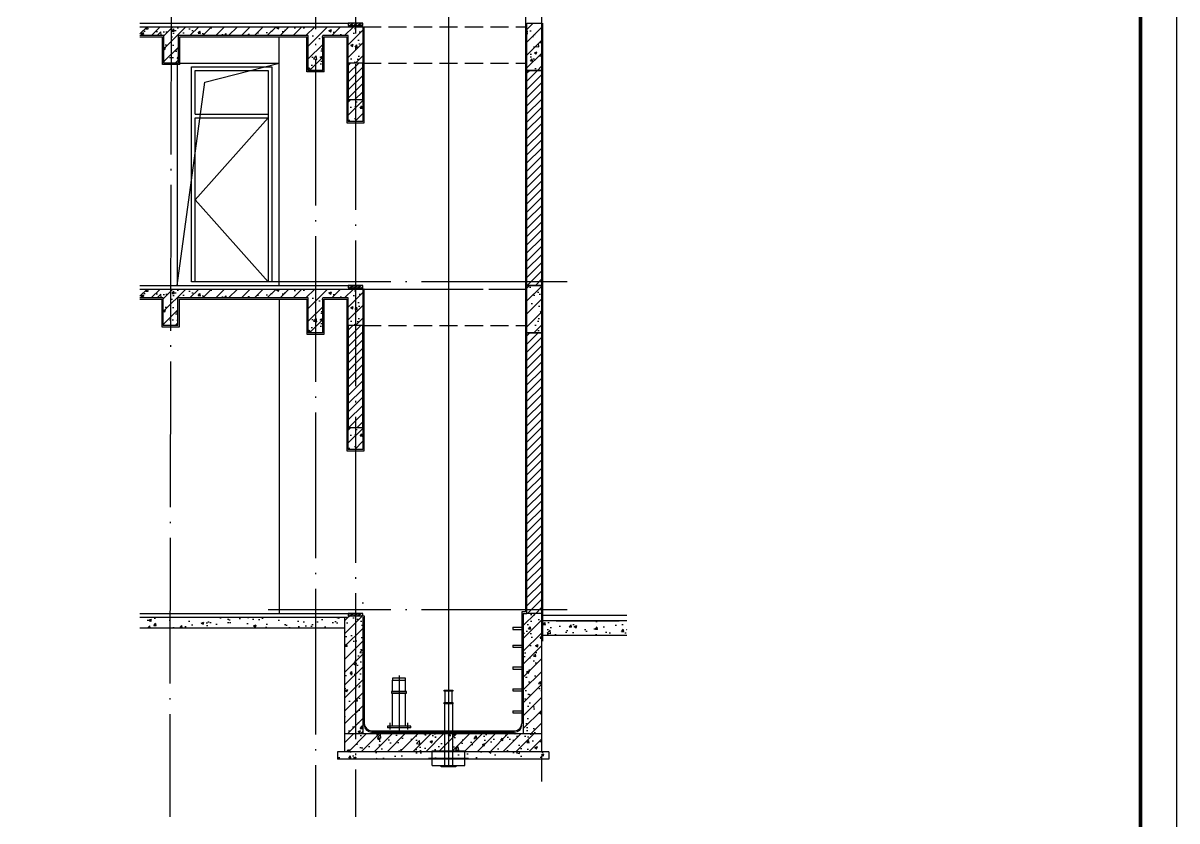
# Model space of a CAD drawing. Extents: x -1041549 to 749950, y -354245 to 17554.
# Drawn here: x -702920 to -687091, y -237384 to -226436 of the extents above; entities that cross this region are included whole.
import ezdxf

# ---------------------------------------------------------------- set-up
doc = ezdxf.new("R2010")
doc.units = 0
doc.header["$LTSCALE"] = 1000
doc.header["$MEASUREMENT"] = 0
doc.linetypes.add('DASH', pattern=[0.35, 0.25, -0.1])
doc.linetypes.add('DOTE', pattern=[2.42, 2, -0.2, 0.02, -0.2])
for name, color, linetype in [('DOTE', 1, 'Continuous'), ('E_WINDOW', 4, 'Continuous'), ('FIT', 1, 'Continuous'), ('PUB_TITLE', 4, 'Continuous'), ('WALL', 4, 'Continuous'), ('抹灰线', 251, 'Continuous'), ('立面细线', 6, 'Continuous')]:
    doc.layers.add(name, color=color, linetype=linetype)

# ---------------------------------------------------------------- blocks, each defined once
blk = doc.blocks.new('A$Cc1b5613e')
at = {"layer": 'FIT', "color": 1}
for p, q in [((1699, -10856), (1699, -28146)), ((1639, -27105), (1639, -27090)), ((1639, -27090), (1759, -27090)), ((1759, -27105), (1639, -27105)), ((1652, -27260), (1652, -27105)), ((1743, -27105), (1743, -27260)), ((1759, -27090), (1759, -27105)), ((1639, -27260), (1759, -27260)), ((1639, -27275), (1639, -27260)), ((1759, -27275), (1639, -27275)), ((1644, -27275), (1644, -28140)), ((1754, -27275), (1754, -28140)), ((1759, -27260), (1759, -27275)), ((1474, -28122), (1474, -27922)), ((1474, -27922), (1924, -27922)), ((1924, -28122), (1924, -27922)), ((1424, -28022), (1971, -28022)), ((1474, -28122), (1924, -28122)), ((1599, -28140), (1599, -28130)), ((1599, -28130), (1799, -28130)), ((1799, -28140), (1599, -28140)), ((1799, -28130), (1799, -28140))]:
    blk.add_line(p, q, dxfattribs=at)
blk = doc.blocks.new('A$C27204ae2')
at = {"layer": 'FIT', "color": 1}
for p, q in [((248, 720), (72, 720)), ((72, 720), (72, 694)), ((72, 694), (248, 694)), ((72, 537), (72, 694)), ((160, 759), (160, 0)), ((248, 694), (248, 720)), ((248, 537), (248, 694)), ((264, 537), (56, 537)), ((56, 537), (56, 513)), ((56, 513), (264, 513)), ((64, 537), (256, 537)), ((72, 64), (72, 513)), ((248, 64), (248, 513)), ((264, 513), (264, 537)), ((320, 64), (0, 64)), ((0, 64), (0, 40)), ((320, 40), (0, 40)), ((40, 18), (40, 109)), ((280, 18), (280, 109)), ((320, 40), (320, 64))]:
    blk.add_line(p, q, dxfattribs=at)

msp = doc.modelspace()

# ---------------------------------------------------------------- hatches: boundary and pattern name
h = msp.add_hatch()
h.set_pattern_fill('钢筋混凝土', color=8, scale=50)
h.set_pattern_definition([(45, (5212.62, -14500), (-88.388348, 88.388348), []), (50, (5212.62, -14500), (358.63009, -31.37607), [37.5, -412.5]), (355, (5212.62, -14500), (-69.37567, 376.09607), [30, -330]), (100.4514, (5242.5, -14502.6), (289.25469, 344.71977), [31.8701, -350.57106]), (46.1842, (5212.6, -14400), (533.62052, -82.7595), [56.25, -618.75]), (96.6356, (5257.1, -14406.9), (467.33135, 487.05894), [47.80514, -525.8565]), (351.1842, (5212.6, -14400), (467.33097, 487.0593), [45, -495]), (21, (5262.62, -14425), (298.45353, -201.30945), [37.5, -412.5]), (326, (5262.62, -14425), (121.65767, 362.57502), [30, -330]), (71.4514, (5287.5, -14441.78), (420.11131, 161.26525), [31.8701, -350.57106]), (37.5, (5212.62, -14500), (6.079928, 166.446927), [0, -326, 0, -335, 0, -331.25]), (7.5, (5212.62, -14500), (131.53477, 197.205856), [0, -191, 0, -318.5, 0, -126.25]), (327.5, (5101.12, -14500), (266.911218, -11.277436), [0, -125, 0, -390, 0, -517.5]), (317.5, (5051.12, -14500), (291.593085, 50.05249), [0, -162.5, 0, -259, 0, -367.5])])
h.paths.add_polyline_path([(-700789.5, -226605.8), (-699008.4, -226605.7), (-699008.4, -227085.7), (-698808.4, -227085.7), (-698808.4, -226605.7), (-698458.9, -226605.7), (-698458.9, -226985.7), (-698258.9, -226985.7), (-698258.9, -226485.7), (-701317.1, -226485.7), (-701317.1, -226605.7), (-700989.5, -226605.7), (-700989.5, -226985.7), (-700789.5, -226985.8)])
h = msp.add_hatch()
h.set_pattern_fill('ANSI32', color=8, scale=8)
h.set_pattern_definition([(45, (460856.29, -506997.844), (-26.9407684, 26.9407684), []), (45, (460874.25, -506997.844), (-26.9407684, 26.9407684), [])])
h.paths.add_polyline_path([(-698258.9, -226435.7), (-698458.9, -226435.7), (-698458.9, -226467.8), (-698258.9, -226467.8)])
h = msp.add_hatch()
h.set_pattern_fill('钢筋混凝土', color=8, scale=50)
h.set_pattern_definition([(45, (-1560811.73, 100326.58), (-88.388348, 88.388348), []), (50, (-1560811.73, 100326.58), (358.63009, -31.37607), [37.5, -412.5]), (355, (-1560811.73, 100326.6), (-69.37567, 376.09607), [30, -330]), (100.4514, (-1560781.85, 100323.97), (289.25469, 344.71977), [31.8701, -350.57106]), (46.1842, (-1560811.73, 100426.6), (533.62052, -82.7595), [56.25, -618.75]), (96.6356, (-1560767.26, 100419.7), (467.33135, 487.05894), [47.80514, -525.8565]), (351.1842, (-1560811.73, 100426.6), (467.33097, 487.0593), [45, -495]), (21, (-1560761.73, 100401.58), (298.45353, -201.30945), [37.5, -412.5]), (326, (-1560761.73, 100401.6), (121.65767, 362.57502), [30, -330]), (71.4514, (-1560736.86, 100384.8), (420.11131, 161.26525), [31.8701, -350.57106]), (37.5, (-1560811.73, 100326.58), (6.079928, 166.446927), [0, -326, 0, -335, 0, -331.25]), (7.5, (-1560811.73, 100326.58), (131.53477, 197.205856), [0, -191, 0, -318.5, 0, -126.25]), (327.5, (-1560923.23, 100326.58), (266.911218, -11.277436), [0, -125, 0, -390, 0, -517.5]), (317.5, (-1560973.23, 100326.58), (291.593085, 50.05249), [0, -162.5, 0, -259, 0, -367.5])])
h.paths.add_polyline_path([(-696008.4, -227085.7), (-696008.3, -227085.7), (-695808.6, -227085.7), (-695808.4, -226435.7), (-696008.4, -226435.7)])
h = msp.add_hatch()
h.set_pattern_fill('钢筋混凝土', color=8, scale=50)
h.set_pattern_definition([(45, (-2597212.47, -451845.66), (-88.388348, 88.388348), []), (50, (-2597212.47, -451845.66), (358.63009, -31.376067), [37.5, -412.5]), (355, (-2597212.47, -451845.66), (-69.37567, 376.09607), [30, -330]), (100.4514, (-2597182.6, -451848.28), (289.25469, 344.71977), [31.870095, -350.571056]), (46.1842, (-2597212.47, -451745.66), (533.62052, -82.75951), [56.25, -618.75]), (96.6356, (-2597168, -451752.56), (467.33135, 487.05894), [47.80514, -525.8565]), (351.1842, (-2597212.5, -451745.66), (467.33097, 487.0593), [45, -495]), (21, (-2597162.47, -451770.66), (298.453526, -201.309445), [37.5, -412.5]), (326, (-2597162.47, -451770.66), (121.657666, 362.57502), [30, -330]), (71.4514, (-2597137.6, -451787.44), (420.111314, 161.26525), [31.870095, -350.571056]), (37.5, (-2597212.47, -451845.66), (6.079928, 166.446927), [0, -326, 0, -335, 0, -331.25]), (7.5, (-2597212.47, -451845.66), (131.534769, 197.205856), [0, -191, 0, -318.5, 0, -126.25]), (327.5, (-2597323.97, -451845.66), (266.911218, -11.277436), [0, -125, 0, -390, 0, -517.5]), (317.5, (-2597373.97, -451845.66), (291.593085, 50.05249), [0, -162.5, 0, -259, 0, -367.5])])
h.paths.add_polyline_path([(-698458.9, -227485.8), (-698458.9, -227785.8), (-698258.9, -227785.8), (-698258.9, -227485.8)])
h = msp.add_hatch()
h.set_pattern_fill('钢筋混凝土', color=8, scale=50)
h.set_pattern_definition([(45, (5212.58, -18100), (-88.388348, 88.388348), []), (50, (5212.58, -18100), (358.63009, -31.37607), [37.5, -412.5]), (355, (5212.6, -18100), (-69.37567, 376.09607), [30, -330]), (100.4514, (5242.47, -18102.6), (289.25469, 344.71977), [31.8701, -350.57106]), (46.1842, (5212.6, -18000), (533.62052, -82.7595), [56.25, -618.75]), (96.6356, (5257.05, -18006.9), (467.33135, 487.05894), [47.80514, -525.8565]), (351.1842, (5212.6, -18000), (467.33097, 487.0593), [45, -495]), (21, (5262.58, -18025), (298.45353, -201.30945), [37.5, -412.5]), (326, (5262.6, -18025), (121.65767, 362.57502), [30, -330]), (71.4514, (5287.45, -18041.78), (420.11131, 161.26525), [31.8701, -350.57106]), (37.5, (5212.58, -18100), (6.079928, 166.446927), [0, -326, 0, -335, 0, -331.25]), (7.5, (5212.58, -18100), (131.53477, 197.205856), [0, -191, 0, -318.5, 0, -126.25]), (327.5, (5101.08, -18100), (266.911218, -11.277436), [0, -125, 0, -390, 0, -517.5]), (317.5, (5051.08, -18100), (291.593085, 50.05249), [0, -162.5, 0, -259, 0, -367.5])])
h.paths.add_polyline_path([(-700796.3, -230205.8), (-699008.4, -230205.7), (-699008.4, -230685.7), (-698808.4, -230685.7), (-698808.4, -230205.7), (-698458.9, -230205.7), (-698458.9, -230585.7), (-698258.9, -230585.7), (-698258.9, -230085.7), (-701317.1, -230085.7), (-701317.1, -230205.7), (-700996.3, -230205.8), (-700996.3, -230585.8), (-700796.3, -230585.8)])
h = msp.add_hatch()
h.set_pattern_fill('ANSI32', color=8, scale=8)
h.set_pattern_definition([(45, (460856.29, -510595.844), (-26.9407684, 26.9407684), []), (45, (460874.25, -510595.844), (-26.9407684, 26.9407684), [])])
h.paths.add_polyline_path([(-698258.9, -230035.7), (-698458.9, -230035.7), (-698458.9, -230065.8), (-698258.9, -230065.8)])
h = msp.add_hatch()
h.set_pattern_fill('钢筋混凝土', color=8, scale=50)
h.set_pattern_definition([(45, (-1560811.73, 101726.58), (-88.388348, 88.388348), []), (50, (-1560811.73, 101726.58), (358.63009, -31.37607), [37.5, -412.5]), (355, (-1560811.73, 101726.6), (-69.37567, 376.09607), [30, -330]), (100.4514, (-1560781.85, 101723.97), (289.25469, 344.71977), [31.8701, -350.57106]), (46.1842, (-1560811.73, 101826.6), (533.62052, -82.7595), [56.25, -618.75]), (96.6356, (-1560767.26, 101819.7), (467.33135, 487.05894), [47.80514, -525.8565]), (351.1842, (-1560811.73, 101826.6), (467.33097, 487.0593), [45, -495]), (21, (-1560761.73, 101801.58), (298.45353, -201.30945), [37.5, -412.5]), (326, (-1560761.73, 101801.6), (121.65767, 362.57502), [30, -330]), (71.4514, (-1560736.86, 101784.8), (420.11131, 161.26525), [31.8701, -350.57106]), (37.5, (-1560811.73, 101726.58), (6.079928, 166.446927), [0, -326, 0, -335, 0, -331.25]), (7.5, (-1560811.73, 101726.58), (131.53477, 197.205856), [0, -191, 0, -318.5, 0, -126.25]), (327.5, (-1560923.23, 101726.58), (266.911218, -11.277436), [0, -125, 0, -390, 0, -517.5]), (317.5, (-1560973.23, 101726.58), (291.593085, 50.05249), [0, -162.5, 0, -259, 0, -367.5])])
h.paths.add_polyline_path([(-695808.5, -230035.7), (-696008.4, -230035.7), (-696008.4, -230685.7), (-695808.4, -230685.7)])
h = msp.add_hatch()
h.set_pattern_fill('钢筋混凝土', color=8, scale=50)
h.set_pattern_definition([(45, (-2597212.47, -456345.66), (-88.388348, 88.388348), []), (50, (-2597212.47, -456345.66), (358.63009, -31.376067), [37.5, -412.5]), (355, (-2597212.47, -456345.66), (-69.37567, 376.09607), [30, -330]), (100.4514, (-2597182.6, -456348.28), (289.25469, 344.71977), [31.870095, -350.571056]), (46.1842, (-2597212.47, -456245.66), (533.62052, -82.75951), [56.25, -618.75]), (96.6356, (-2597168, -456252.56), (467.33135, 487.05894), [47.80514, -525.8565]), (351.1842, (-2597212.5, -456245.66), (467.33097, 487.0593), [45, -495]), (21, (-2597162.47, -456270.66), (298.453526, -201.309445), [37.5, -412.5]), (326, (-2597162.47, -456270.66), (121.657666, 362.57502), [30, -330]), (71.4514, (-2597137.6, -456287.44), (420.111314, 161.26525), [31.870095, -350.571056]), (37.5, (-2597212.47, -456345.66), (6.079928, 166.446927), [0, -326, 0, -335, 0, -331.25]), (7.5, (-2597212.47, -456345.66), (131.534769, 197.205856), [0, -191, 0, -318.5, 0, -126.25]), (327.5, (-2597323.97, -456345.66), (266.911218, -11.277436), [0, -125, 0, -390, 0, -517.5]), (317.5, (-2597373.97, -456345.66), (291.593085, 50.05249), [0, -162.5, 0, -259, 0, -367.5])])
h.paths.add_polyline_path([(-698458.9, -231985.8), (-698458.9, -232285.8), (-698258.9, -232285.8), (-698258.9, -231985.8)])
h = msp.add_hatch()
h.set_pattern_fill('钢筋混凝土', color=8, scale=50)
h.set_pattern_definition([(45, (-2593552.44, -438106.13), (-88.388348, 88.388348), []), (50, (-2593552.44, -438106.13), (358.63009, -31.376067), [37.5, -412.5]), (355, (-2593552.44, -438106.13), (-69.37567, 376.09607), [30, -330]), (100.4514, (-2593522.56, -438108.75), (289.25469, 344.71977), [31.870095, -350.571056]), (46.1842, (-2593552.44, -438006.13), (533.62052, -82.75951), [56.25, -618.75]), (96.6356, (-2593508, -438013.03), (467.33135, 487.05894), [47.80514, -525.8565]), (351.1842, (-2593552.44, -438006.13), (467.33097, 487.0593), [45, -495]), (21, (-2593502.44, -438031.13), (298.453526, -201.309445), [37.5, -412.5]), (326, (-2593502.44, -438031.13), (121.657666, 362.57502), [30, -330]), (71.4514, (-2593477.57, -438047.9), (420.111314, 161.26525), [31.870095, -350.571056]), (37.5, (-2593552.44, -438106.13), (6.079928, 166.446927), [0, -326, 0, -335, 0, -331.25]), (7.5, (-2593552.44, -438106.13), (131.534769, 197.205856), [0, -191, 0, -318.5, 0, -126.25]), (327.5, (-2593663.94, -438106.13), (266.911218, -11.277436), [0, -125, 0, -390, 0, -517.5]), (317.5, (-2593713.94, -438106.13), (291.593085, 50.05249), [0, -162.5, 0, -259, 0, -367.5])])
h.paths.add_polyline_path([(-698508.9, -236185.7), (-698258.9, -236185.7), (-698258.9, -234335.7), (-698258.6, -234535.7), (-698508.9, -234535.7), (-698508.9, -234535.4)])
h = msp.add_hatch()
h.set_pattern_fill('混凝土', color=8, scale=50)
h.set_pattern_definition([(50, (-1688000.1, -328563.58), (358.63009, -31.37607), [37.5, -412.5]), (355, (-1688000.1, -328563.58), (-69.37567, 376.09607), [30, -330]), (100.4514, (-1687970.2, -328566.2), (289.25469, 344.71977), [31.8701, -350.57106]), (46.1842, (-1688000.1, -328463.6), (533.62052, -82.7595), [56.25, -618.75]), (96.6356, (-1687955.63, -328470.5), (467.33135, 487.05894), [47.80514, -525.8565]), (351.1842, (-1688000.1, -328463.6), (467.33097, 487.0593), [45, -495]), (21, (-1687950.1, -328488.58), (298.45353, -201.309445), [37.5, -412.5]), (326, (-1687950.1, -328488.58), (121.65767, 362.57502), [30, -330]), (71.4514, (-1687925.23, -328505.36), (420.11131, 161.26525), [31.8701, -350.57106]), (37.5, (-1688000.1, -328563.58), (6.079928, 166.446927), [0, -326, 0, -335, 0, -331.25]), (7.5, (-1688000.1, -328563.58), (131.53477, 197.205856), [0, -191, 0, -318.5, 0, -126.25]), (327.5, (-1688111.6, -328563.58), (266.911218, -11.277436), [0, -125, 0, -390, 0, -517.5]), (317.5, (-1688161.6, -328563.58), (291.593085, 50.05249), [0, -162.5, 0, -259, 0, -367.5])])
h.paths.add_polyline_path([(-698508.9, -234585.7), (-701317.1, -234585.7), (-701317.1, -234735.4), (-698508.9, -234735.4)])
h = msp.add_hatch()
h.set_pattern_fill('ANSI32', color=8, scale=8)
h.set_pattern_definition([(45, (460856.29, -515095.844), (-26.9407684, 26.9407684), []), (45, (460874.25, -515095.844), (-26.9407684, 26.9407684), [])])
h.paths.add_polyline_path([(-698258.9, -234535.7), (-698458.9, -234535.7), (-698458.9, -234565.8), (-698258.9, -234565.8)])
h = msp.add_hatch()
h.set_pattern_fill('钢筋混凝土', color=8, scale=50)
h.set_pattern_definition([(45, (-2597352.44, -438056.13), (-88.388348, 88.388348), []), (50, (-2597352.44, -438056.13), (358.63009, -31.376067), [37.5, -412.5]), (355, (-2597352.44, -438056.13), (-69.37567, 376.09607), [30, -330]), (100.4514, (-2597322.56, -438058.75), (289.25469, 344.71977), [31.870095, -350.571056]), (46.1842, (-2597352.44, -437956.13), (533.62052, -82.75951), [56.25, -618.75]), (96.6356, (-2597308, -437963.03), (467.33135, 487.05894), [47.80514, -525.8565]), (351.1842, (-2597352.44, -437956.13), (467.33097, 487.0593), [45, -495]), (21, (-2597302.44, -437981.13), (298.453526, -201.309445), [37.5, -412.5]), (326, (-2597302.44, -437981.13), (121.657666, 362.57502), [30, -330]), (71.4514, (-2597277.57, -437997.9), (420.111314, 161.26525), [31.870095, -350.571056]), (37.5, (-2597352.44, -438056.13), (6.079928, 166.446927), [0, -326, 0, -335, 0, -331.25]), (7.5, (-2597352.44, -438056.13), (131.534769, 197.205856), [0, -191, 0, -318.5, 0, -126.25]), (327.5, (-2597463.94, -438056.13), (266.911218, -11.277436), [0, -125, 0, -390, 0, -517.5]), (317.5, (-2597513.94, -438056.13), (291.593085, 50.05249), [0, -162.5, 0, -259, 0, -367.5])])
h.paths.add_polyline_path([(-696058.4, -236185.7), (-695808.4, -236185.7), (-695808.4, -234535.7), (-695858.4, -234535.7), (-696058.4, -234535.7)])
h = msp.add_hatch()
h.set_pattern_fill('混凝土', color=8, scale=50)
h.set_pattern_definition([(50, (-1686177.74, -328613.58), (358.63009, -31.37607), [37.5, -412.5]), (355, (-1686177.74, -328613.58), (-69.37567, 376.09607), [30, -330]), (100.4514, (-1686147.85, -328616.2), (289.25469, 344.71977), [31.8701, -350.57106]), (46.1842, (-1686177.74, -328513.6), (533.62052, -82.7595), [56.25, -618.75]), (96.6356, (-1686133.27, -328520.5), (467.33135, 487.05894), [47.80514, -525.8565]), (351.1842, (-1686177.74, -328513.6), (467.33097, 487.0593), [45, -495]), (21, (-1686127.74, -328538.58), (298.45353, -201.309445), [37.5, -412.5]), (326, (-1686127.74, -328538.58), (121.65767, 362.57502), [30, -330]), (71.4514, (-1686102.87, -328555.36), (420.11131, 161.26525), [31.8701, -350.57106]), (37.5, (-1686177.74, -328613.58), (6.079928, 166.446927), [0, -326, 0, -335, 0, -331.25]), (7.5, (-1686177.74, -328613.58), (131.53477, 197.205856), [0, -191, 0, -318.5, 0, -126.25]), (327.5, (-1686289.24, -328613.58), (266.911218, -11.277436), [0, -125, 0, -390, 0, -517.5]), (317.5, (-1686339.24, -328613.58), (291.593085, 50.05249), [0, -162.5, 0, -259, 0, -367.5])])
h.paths.add_polyline_path([(-694636.6, -234635.7), (-695808.4, -234635.7), (-695808.4, -234835.4), (-694636.6, -234835.4)])
h = msp.add_hatch()
h.set_pattern_fill('钢筋混凝土', color=8, scale=50)
h.set_pattern_definition([(45, (-2596577.44, -438206.13), (-88.388348, 88.388348), []), (50, (-2596577.44, -438206.13), (358.63009, -31.376067), [37.5, -412.5]), (355, (-2596577.44, -438206.13), (-69.37567, 376.09607), [30, -330]), (100.4514, (-2596547.56, -438208.75), (289.25469, 344.71977), [31.870095, -350.571056]), (46.1842, (-2596577.44, -438106.13), (533.62052, -82.75951), [56.25, -618.75]), (96.6356, (-2596533, -438113.03), (467.33135, 487.05894), [47.80514, -525.8565]), (351.1842, (-2596577.44, -438106.13), (467.33097, 487.0593), [45, -495]), (21, (-2596527.44, -438131.13), (298.453526, -201.309445), [37.5, -412.5]), (326, (-2596527.44, -438131.13), (121.657666, 362.57502), [30, -330]), (71.4514, (-2596502.57, -438147.9), (420.111314, 161.26525), [31.870095, -350.571056]), (37.5, (-2596577.44, -438206.13), (6.079928, 166.446927), [0, -326, 0, -335, 0, -331.25]), (7.5, (-2596577.44, -438206.13), (131.534769, 197.205856), [0, -191, 0, -318.5, 0, -126.25]), (327.5, (-2596688.94, -438206.13), (266.911218, -11.277436), [0, -125, 0, -390, 0, -517.5]), (317.5, (-2596738.94, -438206.13), (291.593085, 50.05249), [0, -162.5, 0, -259, 0, -367.5])])
h.paths.add_polyline_path([(-698508.9, -236185.7), (-698508.9, -236435.7), (-695808.4, -236435.7), (-695808.4, -236185.7)])
h = msp.add_hatch()
h.set_pattern_fill('混凝土', color=8, scale=50)
h.set_pattern_definition([(50, (-1689203.23, -330413.58), (358.63009, -31.37607), [37.5, -412.5]), (355, (-1689203.23, -330413.58), (-69.37567, 376.09607), [30, -330]), (100.4514, (-1689173.35, -330416.2), (289.25469, 344.71977), [31.8701, -350.57106]), (46.1842, (-1689203.23, -330313.6), (533.62052, -82.7595), [56.25, -618.75]), (96.6356, (-1689158.76, -330320.5), (467.33135, 487.05894), [47.80514, -525.8565]), (351.1842, (-1689203.23, -330313.6), (467.33097, 487.0593), [45, -495]), (21, (-1689153.23, -330338.58), (298.45353, -201.309445), [37.5, -412.5]), (326, (-1689153.23, -330338.58), (121.65767, 362.57502), [30, -330]), (71.4514, (-1689128.36, -330355.36), (420.11131, 161.26525), [31.8701, -350.57106]), (37.5, (-1689203.23, -330413.58), (6.079928, 166.446927), [0, -326, 0, -335, 0, -331.25]), (7.5, (-1689203.23, -330413.58), (131.53477, 197.205856), [0, -191, 0, -318.5, 0, -126.25]), (327.5, (-1689314.73, -330413.58), (266.911218, -11.277436), [0, -125, 0, -390, 0, -517.5]), (317.5, (-1689364.73, -330413.58), (291.593085, 50.05249), [0, -162.5, 0, -259, 0, -367.5])])
h.paths.add_polyline_path([(-695708.4, -236435.7), (-698608.9, -236435.7), (-698608.9, -236535.7), (-695708.4, -236535.7)])
at = {"layer": 'WALL'}
h = msp.add_hatch(dxfattribs=at)
h.set_pattern_fill('ANSI31', color=8, scale=50)
h.set_pattern_definition([(45, (-2597752.94, -439706.13), (-56.1266008, 56.1266008), [])])
h.paths.add_polyline_path([(-698458.9, -227485.8), (-698258.9, -227485.8), (-698258.9, -226985.7), (-698458.9, -226985.7)])
h = msp.add_hatch(dxfattribs=at)
h.set_pattern_fill('ANSI31', color=8, scale=50)
h.set_pattern_definition([(45, (-2593502.1, -439806.135), (-56.1266008, 56.1266008), [])])
h.paths.add_polyline_path([(-696008.3, -227085.7), (-695808.6, -227085.7), (-695808.6, -230035.7), (-696008.3, -230035.7)])
h = msp.add_hatch(dxfattribs=at)
h.set_pattern_fill('ANSI31', color=8, scale=50)
h.set_pattern_definition([(45, (-2597752.94, -440306.13), (-56.1266008, 56.1266008), [])])
h.paths.add_polyline_path([(-698458.9, -231985.8), (-698258.9, -231985.8), (-698258.9, -230585.7), (-698458.9, -230585.7)])
h = msp.add_hatch(dxfattribs=at)
h.set_pattern_fill('ANSI31', color=8, scale=50)
h.set_pattern_definition([(45, (-2589293.586, -438306.135), (-56.1266008, 56.1266008), [])])
h.paths.add_polyline_path([(-696008.4, -230685.7), (-695808.4, -230685.7), (-695808.4, -234535.7), (-696008.4, -234535.7)])

# ---------------------------------------------------------------- linework, layer by layer
at = {"color": 8}
for p, q in [((-696028.4, -211485.7), (-696028.4, -234515.7)), ((-701317.1, -226435.7), (-698458.9, -226435.7)), ((-698258.9, -226485.7), (-698238.9, -226485.7)), ((-698238.9, -227805.8), (-698238.9, -226485.7)), ((-695788.7, -234915.8), (-695788.7, -226435.6)), ((-701317.1, -226625.7), (-701009.5, -226625.7)), ((-701009.5, -227005.8), (-701009.5, -226625.7)), ((-700769.5, -227005.8), (-700769.5, -226625.7)), ((-700769.5, -226625.7), (-699028.5, -226625.7)), ((-699028.5, -227105.7), (-699028.5, -226625.7)), ((-698788.5, -227105.7), (-698788.5, -226625.7)), ((-698788.5, -226625.7), (-698478.9, -226625.7)), ((-698478.9, -226625.7), (-698478.9, -227805.8)), ((-700769.5, -227005.8), (-701009.5, -227005.8)), ((-698788.5, -227105.7), (-699028.5, -227105.7)), ((-699558.4, -227735.7), (-700558.4, -228860.7)), ((-698478.9, -227805.8), (-698238.9, -227805.8)), ((-700558.4, -228860.7), (-699556.5, -229985.7)), ((-701317.1, -230035.7), (-698458.9, -230035.7)), ((-698238.9, -230085.7), (-698258.9, -230085.7)), ((-698238.9, -232305.8), (-698238.9, -230085.7)), ((-701317.1, -230225.7), (-701016.3, -230225.7)), ((-701016.3, -230225.7), (-701016.3, -230605.8)), ((-700776.3, -230605.8), (-700776.3, -230225.7)), ((-700776.3, -230225.7), (-699028.4, -230225.7)), ((-699028.4, -230225.7), (-699028.4, -230705.7)), ((-698788.4, -230705.7), (-698788.4, -230225.7)), ((-698788.4, -230225.7), (-698478.9, -230225.7)), ((-698478.9, -230225.7), (-698478.9, -232305.8)), ((-701016.3, -230605.8), (-700776.3, -230605.8)), ((-699028.4, -230705.7), (-698788.4, -230705.7)), ((-698478.9, -232305.8), (-698238.9, -232305.8)), ((-698258.9, -234567.8), (-698238.9, -234567.8)), ((-698238.9, -234567.8), (-698238.9, -236066.4)), ((-696078.4, -234515.7), (-696078.4, -236045.7)), ((-696028.4, -234515.7), (-696078.4, -234515.7)), ((-696058.4, -234535.7), (-696008.4, -234535.7)), ((-698138.9, -236145.7), (-696178.4, -236145.7)), ((-698138.9, -236165.7), (-696178.4, -236165.7))]:
    msp.add_line(p, q, dxfattribs=at)
for p, q in [((-699408.4, -230035.7), (-699408.4, -226625.7)), ((-700769.5, -226985.7), (-699408.4, -226985.7)), ((-700808.4, -227005.7), (-700808.4, -230035.7)), ((-699408.4, -230225.7), (-699408.4, -234535.7))]:
    msp.add_line(p, q)
at = {"color": 4}
for p, q in [((-700558.4, -227685.7), (-699558.4, -227685.7)), ((-700558.4, -227735.7), (-699558.4, -227735.7))]:
    msp.add_line(p, q, dxfattribs=at)
at = {"color": 2}
msp.add_line((-699508.4, -229985.7), (-700608.4, -229985.7), dxfattribs=at)
at = {"color": 8}
msp.add_lwpolyline([(-700808.4, -230035.7), (-700426.2, -227244.7), (-699408.4, -226985.7)], dxfattribs=at)
at = {"color": 2}
msp.add_lwpolyline([(-700608.4, -229985.7), (-700608.4, -227035.7), (-699508.4, -227035.7), (-699508.4, -229985.7)], dxfattribs=at)
at = {"color": 4}
for points in [[(-700558.4, -227685.7), (-700558.4, -227085.7), (-699558.4, -227085.7), (-699558.4, -229985.7)], [(-700558.4, -229985.7), (-700558.4, -227735.7)]]:
    msp.add_lwpolyline(points, dxfattribs=at)
at = {"color": 8}
for centre, start, end in [((-698138.9, -236045.7), 180, 270), ((-698138.9, -236065.7), 180, 270), ((-696178.4, -236045.7), 270, 0), ((-696178.4, -236065.7), 270, 0)]:
    msp.add_arc(centre, 100, start, end, dxfattribs=at)
at = {"layer": 'DOTE', "linetype": 'DOTE'}
for p, q in [((-698908.9, -207578.9), (-698908.9, -237325.9)), ((-698358.9, -207640.1), (-698358.9, -237325.9)), ((-700860.6, -211717.4), (-700908.4, -237325.9)), ((-695453.8, -229985.7), (-699556.5, -229985.7)), ((-698730.3, -230085.7), (-696008.3, -230085.7)), ((-695453.8, -234485.7), (-699556.5, -234485.7))]:
    msp.add_line(p, q, dxfattribs=at)
at = {"layer": 'DOTE', "linetype": 'DOTE', "ltscale": 0.5}
msp.add_lwpolyline([(-695808.4, -207455), (-695808.4, -236842.5)], dxfattribs=at)
at = {"layer": 'E_WINDOW'}
msp.add_line((-695608.4, -234635.7), (-694741.6, -234635.7), dxfattribs=at)
at = {"layer": 'FIT', "color": 1}
for p, q in [((-696203.6, -234726.7), (-696203.6, -234756.7)), ((-696203.6, -234726.7), (-696058.4, -234726.7)), ((-696203.6, -234756.7), (-696058.4, -234756.7)), ((-696203.6, -234970.7), (-696058.4, -234970.7)), ((-696203.6, -234970.7), (-696203.6, -235000.7)), ((-696203.6, -235000.7), (-696058.4, -235000.7)), ((-696203.6, -235270.7), (-696058.4, -235270.7)), ((-696203.6, -235270.7), (-696203.6, -235300.7)), ((-696203.6, -235300.7), (-696058.4, -235300.7)), ((-696203.6, -235570.7), (-696058.4, -235570.7)), ((-696203.6, -235570.7), (-696203.6, -235600.7)), ((-696203.6, -235600.7), (-696058.4, -235600.7)), ((-696203.6, -235870.7), (-696058.4, -235870.7)), ((-696203.6, -235870.7), (-696203.6, -235900.7)), ((-696203.6, -235900.7), (-696058.4, -235900.7))]:
    msp.add_line(p, q, dxfattribs=at)
at = {"layer": 'PUB_TITLE'}
msp.add_lwpolyline([(-708091, -205794.1), (-708091, -242944.1), (-687091, -242944.1), (-687091, -205794.1)], close=True, dxfattribs=at)
at = {"layer": 'PUB_TITLE', "const_width": 50}
msp.add_lwpolyline([(-707591, -207044.1), (-707591, -242444.1), (-687591, -242444.1), (-687591, -207044.1)], close=True, dxfattribs=at)
at = {"layer": 'WALL'}
for p, q in [((-701317.1, -226485.7), (-698258.9, -226485.7)), ((-698258.9, -226485.7), (-698258.9, -226985.7)), ((-696008.4, -226435.7), (-695808.4, -226435.7)), ((-696008.4, -227085.7), (-696008.4, -226435.7)), ((-695808.4, -226435.7), (-695808.6, -227085.7)), ((-700989.5, -226605.7), (-701317.1, -226605.7)), ((-700989.5, -226985.8), (-700989.5, -226605.7)), ((-699008.5, -226605.7), (-700789.5, -226605.7)), ((-700789.5, -226985.8), (-700789.5, -226605.7)), ((-699008.5, -227085.7), (-699008.5, -226605.7)), ((-698458.9, -226605.7), (-698808.5, -226605.7)), ((-698808.5, -227085.7), (-698808.5, -226605.7)), ((-698458.9, -226985.7), (-698458.9, -226605.7)), ((-700789.5, -226985.8), (-700989.5, -226985.8)), ((-698258.9, -226985.7), (-698458.9, -226985.7)), ((-698808.5, -227085.7), (-699008.5, -227085.7)), ((-695808.6, -227085.7), (-696008.4, -227085.7)), ((-701317.1, -230085.7), (-698258.9, -230085.7)), ((-698258.9, -230085.7), (-698258.9, -230585.7)), ((-696008.4, -230685.7), (-696008.3, -230035.7)), ((-696008.3, -230035.7), (-695808.4, -230035.7)), ((-695808.4, -230035.7), (-695808.4, -230685.7)), ((-700996.3, -230205.7), (-701317.1, -230205.7)), ((-700996.3, -230585.8), (-700996.3, -230205.7)), ((-699008.4, -230205.7), (-700796.3, -230205.7)), ((-700796.3, -230585.8), (-700796.3, -230205.7)), ((-699008.4, -230685.7), (-699008.4, -230205.7)), ((-698458.9, -230205.7), (-698808.4, -230205.7)), ((-698808.4, -230685.7), (-698808.4, -230205.7)), ((-698458.9, -230585.7), (-698458.9, -230205.7)), ((-700796.3, -230585.8), (-700996.3, -230585.8)), ((-698258.9, -230585.7), (-698458.9, -230585.7)), ((-698808.4, -230685.7), (-699008.4, -230685.7)), ((-695808.4, -230685.7), (-696008.4, -230685.7)), ((-698508.9, -234585.7), (-698508.9, -236185.7)), ((-698258.9, -234585.7), (-698258.9, -236185.7)), ((-696058.4, -234535.7), (-696058.4, -236185.7)), ((-695808.4, -234535.7), (-695808.4, -236185.7)), ((-698508.9, -236185.7), (-698508.9, -236435.7)), ((-695808.4, -236185.7), (-695808.4, -236435.7)), ((-698608.9, -236435.7), (-698608.9, -236535.7)), ((-695708.4, -236435.7), (-695708.4, -236535.7))]:
    msp.add_line(p, q, dxfattribs=at)
at = {"layer": 'WALL', "color": 9, "linetype": 'DASH'}
for p, q in [((-698258.9, -226485.7), (-696008.3, -226485.7)), ((-698258.9, -226985.7), (-696008.3, -226985.7)), ((-698258.9, -230085.7), (-696008.3, -230085.7)), ((-698258.9, -230585.7), (-696008.3, -230585.7))]:
    msp.add_line(p, q, dxfattribs=at)
at = {"layer": 'WALL'}
for points in [[(-698458.9, -227485.8), (-698258.9, -227485.8), (-698258.9, -226985.7), (-698458.9, -226985.7)], [(-696008.3, -227085.7), (-695808.6, -227085.7), (-695808.6, -230035.7), (-696008.3, -230035.7)], [(-698458.9, -227485.8), (-698258.9, -227485.8), (-698258.9, -227785.8), (-698458.9, -227785.8)], [(-698458.9, -231985.8), (-698258.9, -231985.8), (-698258.9, -230585.7), (-698458.9, -230585.7)], [(-696008.4, -230685.7), (-695808.4, -230685.7), (-695808.4, -234535.7), (-696008.4, -234535.7)], [(-698458.9, -231985.8), (-698258.9, -231985.8), (-698258.9, -232285.8), (-698458.9, -232285.8)]]:
    msp.add_lwpolyline(points, close=True, dxfattribs=at)
for points in [[(-701317.1, -234585.7), (-698458.9, -234585.7)], [(-701317.1, -234735.4), (-698508.9, -234735.4)], [(-694636.6, -234635.7), (-695808.4, -234635.7)], [(-695808.4, -234835.7), (-694636.6, -234835.7)], [(-698508.9, -236185.7), (-695808.4, -236185.7)], [(-695708.4, -236435.7), (-698608.9, -236435.7)], [(-695758.4, -236435.7), (-698508.9, -236435.7)], [(-695708.4, -236535.7), (-698608.9, -236535.7)]]:
    msp.add_lwpolyline(points, dxfattribs=at)
at = {"layer": '抹灰线'}
for p, q in [((-701317.1, -234535.7), (-698458.9, -234535.7)), ((-694636.6, -234565.8), (-695808.4, -234565.8))]:
    msp.add_line(p, q, dxfattribs=at)
at = {"layer": '立面细线'}
for points in [[(-698258.9, -226435.7), (-698458.9, -226435.7), (-698458.9, -226467.8), (-698258.9, -226467.8)], [(-698258.9, -230035.7), (-698458.9, -230035.7), (-698458.9, -230067.8), (-698258.9, -230067.8)], [(-698258.9, -234535.7), (-698458.9, -234535.7), (-698458.9, -234567.8), (-698258.9, -234567.8)]]:
    msp.add_lwpolyline(points, close=True, dxfattribs=at)

# ---------------------------------------------------------------- block references
for name, p in [('A$Cc1b5613e', (-698782.4, -208499.7)), ('A$C27204ae2', (-697922.5, -236145.7))]:
    msp.add_blockref(name, p)

doc.saveas('drawing.dxf')
